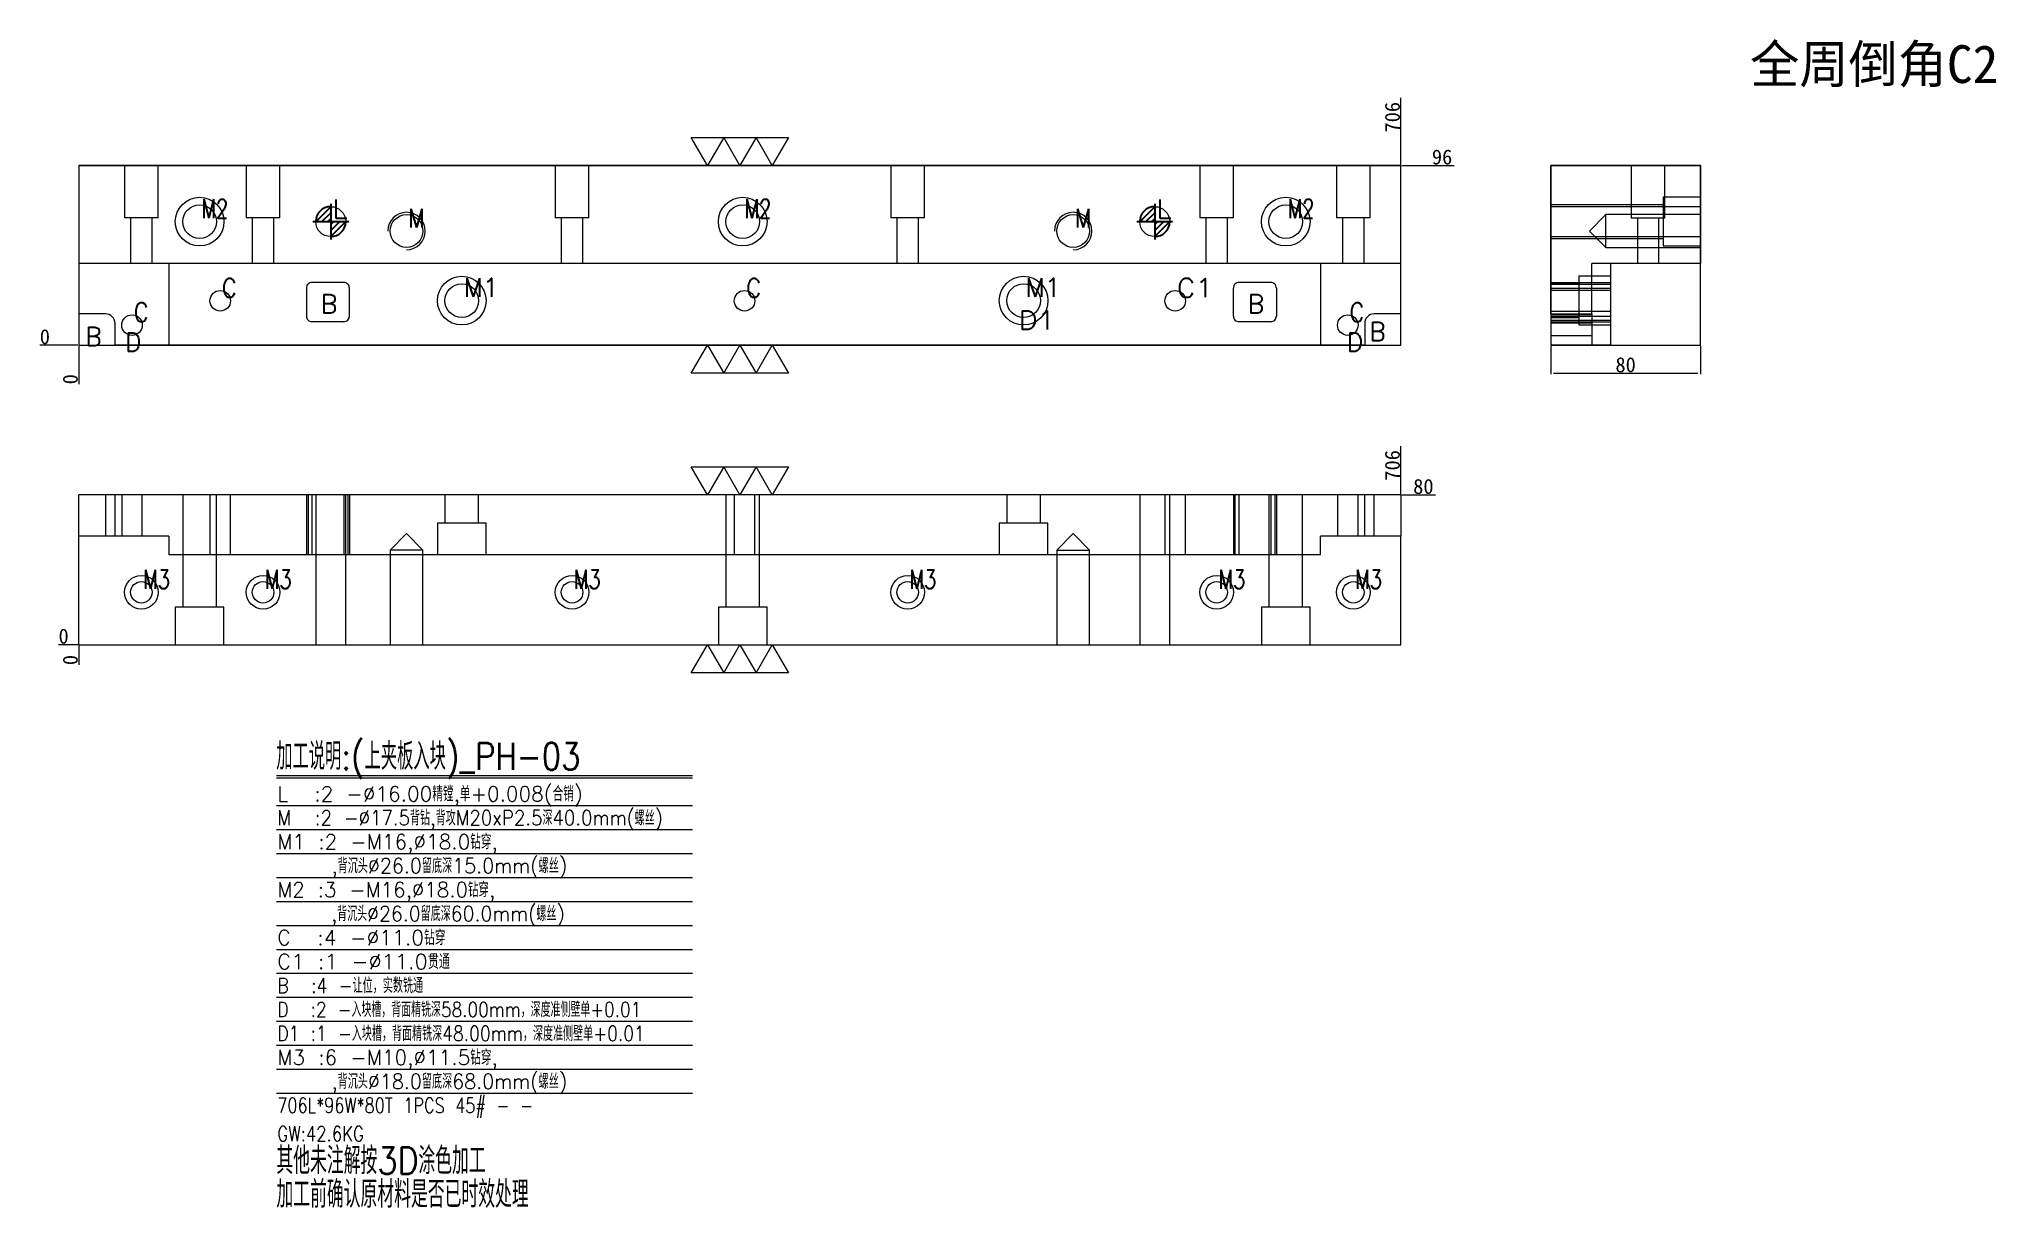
# Model space of a CAD drawing. Header units: millimetres. Extents: x 14352 to 15397, y 59846 to 60471.
import ezdxf
from ezdxf.enums import TextEntityAlignment as Align

# ---------------------------------------------------------------- set-up
doc = ezdxf.new("R2010")
doc.units = ezdxf.units.MM
doc.linetypes.add('DASHED', pattern=[0])
for name, color, linetype in [('dim', 4, 'Continuous'), ('PH', 7, 'Continuous'), ('PH_W', 1, 'Continuous')]:
    doc.layers.add(name, color=color, linetype=linetype)
doc.styles.add('_PUG_ERP', font='txt')
doc.styles.add('chinesef_fs', font='txt.shx', dxfattribs={"bigfont": 'gbcbig.shx'})
doc.dimstyles.new('_PUG_ERP', dxfattribs={"dimtxt": 8, "dimasz": 1.5, "dimexe": 0.5, "dimexo": 0.5, "dimgap": 0.5, "dimtad": 1, "dimtxsty": '_PUG_ERP', "dimblk": 'CLOSEDBLANK', "dimcen": 0, "dimclrd": 4, "dimclre": 4, "dimclrt": 3, "dimazin": 3, "dimtfac": 1, "dimtmove": 0, "dimatfit": 3, "dimldrblk": 'CLOSEDBLANK', "dimlwd": 9, "dimlwe": 9})

# ---------------------------------------------------------------- blocks, each defined once
blk = doc.blocks.new('*D735')
at = {"layer": 'Defpoints', "color": 0}
for p in [(15079.3, 60403.2), (15094.3, 60403.2), (14373.3, 60307.2)]:
    blk.add_point(p, dxfattribs=at)
at = {"layer": 'dim', "color": 4, "lineweight": 9}
for p, q in [((15079.8, 60403.2), (15088.3, 60403.2)), ((15088.3, 60403.2), (15091.3, 60403.2)), ((15091.3, 60403.2), (15107.8, 60403.2))]:
    blk.add_line(p, q, dxfattribs=at)
at = {"layer": 'dim', "color": 3, "lineweight": 13, "insert": (15101.3, 60407.7), "char_height": 8, "attachment_point": 5, "style": '_PUG_ERP'}
blk.add_mtext('96', dxfattribs=at)
blk = doc.blocks.new('_ClosedBlank')
blk = doc.blocks.new('*D736')
at = {"layer": 'Defpoints', "color": 0}
for p in [(14358.3, 60307.2), (14373.3, 60307.2), (14373.3, 60307.2)]:
    blk.add_point(p, dxfattribs=at)
at = {"layer": 'dim', "color": 4, "lineweight": 9}
blk.add_line((14372.8, 60307.2), (14352.5, 60307.2), dxfattribs=at)
at = {"layer": 'dim', "color": 3, "lineweight": 13, "insert": (14355.2, 60311.7), "char_height": 8, "attachment_point": 5, "style": '_PUG_ERP'}
blk.add_mtext('0', dxfattribs=at)
blk = doc.blocks.new('*D737')
at = {"layer": 'Defpoints', "color": 0}
for p in [(14373.3, 60307.2), (14373.3, 60307.2), (14373.3, 60292.2)]:
    blk.add_point(p, dxfattribs=at)
at = {"layer": 'dim', "color": 4, "lineweight": 9}
blk.add_line((14373.3, 60306.7), (14373.3, 60286.4), dxfattribs=at)
at = {"layer": 'dim', "color": 3, "lineweight": 13, "insert": (14368.8, 60289), "char_height": 8, "attachment_point": 5, "rotation": 90, "style": '_PUG_ERP'}
blk.add_mtext('0', dxfattribs=at)
blk = doc.blocks.new('*D738')
at = {"layer": 'Defpoints', "color": 0}
for p in [(15079.3, 60418.2), (15079.3, 60403.2), (14373.3, 60307.2)]:
    blk.add_point(p, dxfattribs=at)
at = {"layer": 'dim', "color": 4, "lineweight": 9}
blk.add_line((15079.3, 60403.7), (15079.3, 60439.3), dxfattribs=at)
at = {"layer": 'dim', "color": 3, "lineweight": 13, "insert": (15074.8, 60429), "char_height": 8, "attachment_point": 5, "rotation": 90, "style": '_PUG_ERP'}
blk.add_mtext('706', dxfattribs=at)
blk = doc.blocks.new('*D739')
at = {"layer": 'Defpoints', "color": 0}
for p in [(15079.3, 60227.2), (15084.3, 60227.2), (14373.3, 60147.2)]:
    blk.add_point(p, dxfattribs=at)
at = {"layer": 'dim', "color": 4, "lineweight": 9}
blk.add_line((15079.8, 60227.2), (15097.8, 60227.2), dxfattribs=at)
at = {"layer": 'dim', "color": 3, "lineweight": 13, "insert": (15091.3, 60231.7), "char_height": 8, "attachment_point": 5, "style": '_PUG_ERP'}
blk.add_mtext('80', dxfattribs=at)
blk = doc.blocks.new('*D740')
at = {"layer": 'Defpoints', "color": 0}
for p in [(14368.3, 60147.2), (14373.3, 60147.2), (14373.3, 60147.2)]:
    blk.add_point(p, dxfattribs=at)
at = {"layer": 'dim', "color": 4, "lineweight": 9}
blk.add_line((14372.8, 60147.2), (14362.5, 60147.2), dxfattribs=at)
at = {"layer": 'dim', "color": 3, "lineweight": 13, "insert": (14365.2, 60151.7), "char_height": 8, "attachment_point": 5, "style": '_PUG_ERP'}
blk.add_mtext('0', dxfattribs=at)
blk = doc.blocks.new('*D741')
at = {"layer": 'Defpoints', "color": 0}
for p in [(14373.3, 60147.2), (14373.3, 60147.2), (14373.3, 60142.2)]:
    blk.add_point(p, dxfattribs=at)
at = {"layer": 'dim', "color": 4, "lineweight": 9}
blk.add_line((14373.3, 60146.7), (14373.3, 60136.4), dxfattribs=at)
at = {"layer": 'dim', "color": 3, "lineweight": 13, "insert": (14368.8, 60139), "char_height": 8, "attachment_point": 5, "rotation": 90, "style": '_PUG_ERP'}
blk.add_mtext('0', dxfattribs=at)
blk = doc.blocks.new('*D742')
at = {"layer": 'Defpoints', "color": 0}
for p in [(15079.3, 60232.2), (15079.3, 60227.2), (14373.3, 60147.2)]:
    blk.add_point(p, dxfattribs=at)
at = {"layer": 'dim', "color": 4, "lineweight": 9}
blk.add_line((15079.3, 60227.7), (15079.3, 60253.3), dxfattribs=at)
at = {"layer": 'dim', "color": 3, "lineweight": 13, "insert": (15074.8, 60243), "char_height": 8, "attachment_point": 5, "rotation": 90, "style": '_PUG_ERP'}
blk.add_mtext('706', dxfattribs=at)
blk = doc.blocks.new('*D743')
at = {"layer": 'Defpoints', "color": 0}
for p in [(15159.3, 60307.2), (15239.3, 60307.2), (15239.3, 60292.2)]:
    blk.add_point(p, dxfattribs=at)
at = {"layer": 'dim', "color": 4, "lineweight": 9}
for p, q in [((15159.3, 60306.7), (15159.3, 60291.7)), ((15239.3, 60306.7), (15239.3, 60291.7)), ((15160.8, 60292.2), (15237.8, 60292.2))]:
    blk.add_line(p, q, dxfattribs=at)
at = {"layer": 'dim', "color": 3, "lineweight": 13, "insert": (15199.3, 60296.7), "char_height": 8, "attachment_point": 5, "style": '_PUG_ERP'}
blk.add_mtext('80', dxfattribs=at)
blk = doc.blocks.new('pg_hx_L0')
at = {"color": 230}
for p, q in [((-0.6, 0), (0.6, 0)), ((-0.5, -0.003), (0, 0.497)), ((-0.3, 0), (0, 0.3)), ((-0.1, 0), (0, 0.1)), ((0, 0.6), (0, -0.6)), ((0.5, 0.003), (0, -0.497)), ((0.1, 0), (0, -0.1)), ((0.3, 0), (0, -0.3))]:
    blk.add_line(p, q, dxfattribs=at)
for start, end in [(90, 180), (270, 0)]:
    blk.add_arc((0, 0), 0.5, start, end, dxfattribs=at)
blk = doc.blocks.new('pg_hx_LLL0')
blk.add_blockref('pg_hx_L0', (0, 0))

msp = doc.modelspace()

# ---------------------------------------------------------------- linework, layer by layer
at = {"layer": 'dim', "color": 8, "linetype": 'Continuous', "lineweight": 18}
for p, q in [((14478.896, 60077.229), (14701.072, 60077.229)), ((14478.896, 60076.029), (14701.072, 60076.029)), ((14478.896, 60061.229), (14701.072, 60061.229)), ((14478.896, 60048.429), (14701.072, 60048.429)), ((14478.896, 60035.629), (14701.072, 60035.629)), ((14478.896, 60022.829), (14701.072, 60022.829)), ((14478.896, 60010.029), (14701.072, 60010.029)), ((14478.896, 59997.229), (14701.072, 59997.229)), ((14478.896, 59984.429), (14701.072, 59984.429)), ((14478.896, 59971.629), (14701.072, 59971.629)), ((14478.896, 59958.829), (14701.072, 59958.829)), ((14478.896, 59946.029), (14701.072, 59946.029)), ((14478.896, 59933.229), (14701.072, 59933.229)), ((14478.896, 59920.429), (14701.072, 59920.429)), ((14478.896, 59907.629), (14701.072, 59907.629))]:
    msp.add_line(p, q, dxfattribs=at)
at = {"layer": 'dim', "lineweight": 13}
for points in [[(14752.303, 60418.205), (14743.643, 60403.205), (14734.983, 60418.205), (14726.323, 60403.205), (14717.662, 60418.205), (14709.002, 60403.205), (14700.342, 60418.205), (14752.303, 60418.205)], [(14700.342, 60292.205), (14709.002, 60307.205), (14717.662, 60292.205), (14726.323, 60307.205), (14734.983, 60292.205), (14743.643, 60307.205), (14752.303, 60292.205), (14700.342, 60292.205)], [(14752.303, 60242.205), (14743.643, 60227.205), (14734.983, 60242.205), (14726.323, 60227.205), (14717.662, 60242.205), (14709.002, 60227.205), (14700.342, 60242.205), (14752.303, 60242.205)], [(14700.342, 60132.205), (14709.002, 60147.205), (14717.662, 60132.205), (14726.323, 60147.205), (14734.983, 60132.205), (14743.643, 60147.205), (14752.303, 60132.205), (14700.342, 60132.205)]]:
    msp.add_lwpolyline(points, close=True, dxfattribs=at)
at = {"layer": 'dim', "color": 252, "linetype": 'DASHED', "lineweight": 13, "ltscale": 0.2}
for points in [[(14373.323, 60307.205), (15079.323, 60307.205), (15079.323, 60403.205), (14373.323, 60403.205)], [(15159.323, 60307.205), (15239.323, 60307.205), (15239.323, 60403.205), (15159.323, 60403.205)]]:
    msp.add_lwpolyline(points, close=True, dxfattribs=at)
at = {"layer": 'PH', "color": 135, "linetype": 'Continuous', "lineweight": 18}
for p, q in [((14373.323, 60403.205), (15079.323, 60403.205)), ((14373.323, 60403.205), (14373.323, 60323.906)), ((15079.323, 60323.906), (15079.323, 60403.205)), ((15159.323, 60403.205), (15239.323, 60403.205)), ((15159.323, 60323.906), (15159.323, 60403.205)), ((15239.323, 60403.205), (15239.323, 60350.935)), ((15159.323, 60323.906), (15159.323, 60318.906)), ((15159.323, 60318.906), (15159.323, 60307.205)), ((15059.983, 60307.205), (14392.663, 60307.205)), ((15181.323, 60307.205), (15159.323, 60307.205)), ((15191.323, 60307.205), (15181.323, 60307.205)), ((14387.663, 60227.205), (14373.323, 60227.205)), ((14373.323, 60205.205), (14373.323, 60227.205)), ((14392.663, 60227.205), (14387.663, 60227.205)), ((15059.983, 60227.205), (14392.663, 60227.205)), ((15064.983, 60227.205), (15059.983, 60227.205)), ((15079.323, 60227.205), (15064.983, 60227.205)), ((15079.323, 60227.205), (15079.323, 60205.205)), ((14373.323, 60147.205), (14373.323, 60205.205)), ((15079.323, 60147.205), (15079.323, 60205.205)), ((14373.323, 60147.205), (15079.323, 60147.205))]:
    msp.add_line(p, q, dxfattribs=at)
at = {"layer": 'PH', "color": 31, "linetype": 'DASHED', "lineweight": 13, "ltscale": 0.664969}
for p, q in [((14397.722, 60403.205), (14397.722, 60375.205)), ((14415.722, 60375.205), (14415.722, 60403.205)), ((14462.722, 60403.205), (14462.722, 60375.205)), ((14480.722, 60375.205), (14480.722, 60403.205)), ((14627.722, 60403.205), (14627.722, 60375.205)), ((14645.722, 60375.205), (14645.722, 60403.205)), ((14806.922, 60403.205), (14806.922, 60375.205)), ((14824.922, 60375.205), (14824.922, 60403.205)), ((14971.922, 60403.205), (14971.922, 60375.205)), ((14989.922, 60375.205), (14989.922, 60403.205)), ((15044.922, 60403.205), (15044.922, 60375.205)), ((15062.922, 60375.205), (15062.922, 60403.205)), ((15202.323, 60403.205), (15202.323, 60375.205)), ((15220.323, 60375.205), (15220.323, 60403.205)), ((15239.323, 60386.205), (15219.323, 60386.205)), ((15219.323, 60386.205), (15219.323, 60373.205)), ((14415.722, 60375.205), (14397.722, 60375.205)), ((14400.969, 60375.205), (14400.969, 60350.935)), ((14412.476, 60350.935), (14412.476, 60375.205)), ((14480.722, 60375.205), (14462.722, 60375.205)), ((14465.969, 60375.205), (14465.969, 60350.935)), ((14477.476, 60350.935), (14477.476, 60375.205)), ((14645.722, 60375.205), (14627.722, 60375.205)), ((14630.969, 60375.205), (14630.969, 60350.935)), ((14642.476, 60350.935), (14642.476, 60375.205)), ((14824.922, 60375.205), (14806.922, 60375.205)), ((14810.169, 60375.205), (14810.169, 60350.935)), ((14821.676, 60350.935), (14821.676, 60375.205)), ((14989.922, 60375.205), (14971.922, 60375.205)), ((14975.169, 60375.205), (14975.169, 60350.935)), ((14986.676, 60350.935), (14986.676, 60375.205)), ((15062.922, 60375.205), (15044.922, 60375.205)), ((15048.169, 60375.205), (15048.169, 60350.935)), ((15059.676, 60350.935), (15059.676, 60375.205)), ((15219.323, 60382.209), (15159.323, 60382.209)), ((15202.323, 60375.205), (15211.323, 60375.205)), ((15202.323, 60375.205), (15211.323, 60375.205)), ((15205.569, 60375.205), (15205.569, 60350.935)), ((15211.323, 60375.205), (15220.323, 60375.205)), ((15211.323, 60375.205), (15220.323, 60375.205)), ((15217.076, 60350.935), (15217.076, 60375.205)), ((15219.323, 60373.205), (15219.323, 60360.205)), ((15159.323, 60364.202), (15219.323, 60364.202)), ((15219.323, 60360.205), (15239.323, 60360.205)), ((15191.323, 60344.02), (15174.323, 60344.02)), ((15174.323, 60344.02), (15174.323, 60331.02)), ((15159.323, 60340.705), (15191.323, 60340.705)), ((15174.323, 60340.024), (15159.323, 60340.024)), ((15191.323, 60336.433), (15159.323, 60336.433)), ((15159.323, 60325.433), (15191.323, 60325.433)), ((15181.323, 60323.433), (15159.323, 60323.433)), ((15159.323, 60322.017), (15174.323, 60322.017)), ((15174.323, 60331.02), (15174.323, 60318.02)), ((15159.323, 60319.754), (15191.323, 60319.754)), ((15159.323, 60312.433), (15181.323, 60312.433)), ((15174.323, 60318.02), (15191.323, 60318.02)), ((14396.222, 60227.205), (14396.222, 60205.205)), ((14407.222, 60205.205), (14407.222, 60227.205)), ((14428.819, 60227.205), (14428.819, 60167.205)), ((14443.323, 60227.205), (14443.323, 60195.205)), ((14446.826, 60167.205), (14446.826, 60227.205)), ((14454.323, 60195.205), (14454.323, 60227.205)), ((14494.823, 60227.205), (14494.823, 60195.205)), ((14517.823, 60227.205), (14517.823, 60195.205)), ((14568.819, 60227.205), (14568.819, 60212.205)), ((14586.826, 60212.205), (14586.826, 60227.205)), ((14718.819, 60227.205), (14718.819, 60167.205)), ((14723.323, 60227.205), (14723.323, 60195.205)), ((14734.323, 60195.205), (14734.323, 60227.205)), ((14736.826, 60167.205), (14736.826, 60227.205)), ((14868.819, 60227.205), (14868.819, 60212.205)), ((14886.826, 60212.205), (14886.826, 60227.205)), ((14989.823, 60227.205), (14989.823, 60195.205)), ((15008.819, 60227.205), (15008.819, 60167.205)), ((15012.823, 60227.205), (15012.823, 60195.205)), ((15026.826, 60167.205), (15026.826, 60227.205)), ((15045.423, 60227.205), (15045.423, 60205.205)), ((15056.423, 60205.205), (15056.423, 60227.205)), ((14564.822, 60212.205), (14564.822, 60195.205)), ((14590.822, 60212.205), (14564.822, 60212.205)), ((14590.822, 60195.205), (14590.822, 60212.205)), ((14864.822, 60212.205), (14864.822, 60195.205)), ((14890.822, 60212.205), (14864.822, 60212.205)), ((14890.822, 60195.205), (14890.822, 60212.205)), ((14424.822, 60167.205), (14424.822, 60147.205)), ((14450.822, 60167.205), (14424.822, 60167.205)), ((14450.822, 60147.205), (14450.822, 60167.205)), ((14714.822, 60167.205), (14714.822, 60147.205)), ((14740.822, 60167.205), (14714.822, 60167.205)), ((14740.822, 60147.205), (14740.822, 60167.205)), ((15004.822, 60167.205), (15004.822, 60147.205)), ((15030.822, 60167.205), (15004.822, 60167.205)), ((15030.822, 60147.205), (15030.822, 60167.205))]:
    msp.add_line(p, q, dxfattribs=at)
at = {"layer": 'PH', "color": 5, "linetype": 'DASHED', "lineweight": 13, "ltscale": 0.664969}
for p, q in [((15188.743, 60376.958), (15179.99, 60368.205)), ((15239.323, 60376.958), (15188.743, 60376.958)), ((15188.743, 60359.452), (15188.743, 60376.958)), ((15179.99, 60368.205), (15188.743, 60359.452)), ((15188.743, 60359.452), (15239.323, 60359.452)), ((14548.323, 60206.538), (14539.57, 60197.785)), ((14557.076, 60197.785), (14548.323, 60206.538)), ((14904.323, 60206.538), (14895.57, 60197.785)), ((14913.076, 60197.785), (14904.323, 60206.538)), ((14539.57, 60197.785), (14539.57, 60147.205)), ((14557.076, 60197.785), (14539.57, 60197.785)), ((14557.076, 60147.205), (14557.076, 60197.785)), ((14895.57, 60197.785), (14895.57, 60147.205)), ((14895.57, 60197.785), (14913.076, 60197.785)), ((14913.076, 60147.205), (14913.076, 60197.785))]:
    msp.add_line(p, q, dxfattribs=at)
at = {"layer": 'PH', "color": 2, "linetype": 'DASHED', "lineweight": 13, "ltscale": 0.664969}
for p, q in [((14421.323, 60350.935), (14373.323, 60350.935)), ((15036.323, 60350.935), (14421.323, 60350.935)), ((14421.323, 60350.935), (14421.323, 60307.205)), ((15036.323, 60350.935), (15036.323, 60307.205)), ((15079.323, 60350.935), (15036.323, 60350.935))]:
    msp.add_line(p, q, dxfattribs=at)
at = {"layer": 'PH', "color": 2, "linetype": 'Continuous', "lineweight": 18}
for p, q in [((15181.323, 60323.906), (15181.323, 60350.935)), ((15239.323, 60350.935), (15181.323, 60350.935)), ((15191.323, 60307.205), (15191.323, 60350.935)), ((15181.323, 60323.906), (15181.323, 60318.906)), ((15181.323, 60318.906), (15181.323, 60307.205)), ((14387.663, 60205.205), (14373.323, 60205.205)), ((14392.663, 60205.205), (14387.663, 60205.205)), ((14421.323, 60205.205), (14392.663, 60205.205)), ((14421.323, 60205.205), (14421.323, 60195.205)), ((15036.323, 60195.205), (15036.323, 60205.205)), ((15059.983, 60205.205), (15036.323, 60205.205)), ((15064.983, 60205.205), (15059.983, 60205.205)), ((15079.323, 60205.205), (15064.983, 60205.205)), ((15036.323, 60195.205), (14421.323, 60195.205))]:
    msp.add_line(p, q, dxfattribs=at)
at = {"layer": 'PH', "color": 31, "linetype": 'Continuous', "lineweight": 18}
for p, q in [((14494.823, 60337.705), (14494.823, 60322.754)), ((14514.823, 60340.705), (14497.823, 60340.705)), ((14517.823, 60322.754), (14517.823, 60337.705)), ((14989.823, 60322.754), (14989.823, 60337.705)), ((15009.823, 60340.705), (14992.823, 60340.705)), ((15012.823, 60337.705), (15012.823, 60322.754)), ((14387.663, 60323.906), (14373.323, 60323.906)), ((15079.323, 60323.906), (15064.983, 60323.906)), ((15159.323, 60323.906), (15181.323, 60323.906)), ((14392.663, 60307.205), (14392.663, 60318.906)), ((14514.823, 60319.754), (14497.823, 60319.754)), ((15009.823, 60319.754), (14992.823, 60319.754)), ((15059.983, 60318.906), (15059.983, 60307.205)), ((14392.663, 60205.205), (14392.663, 60227.205)), ((15059.983, 60205.205), (15059.983, 60227.205))]:
    msp.add_line(p, q, dxfattribs=at)
at = {"layer": 'PH', "color": 155, "linetype": 'DASHED', "lineweight": 13, "ltscale": 0.664969}
for p, q in [((15159.323, 60339.826), (15191.323, 60339.826)), ((15159.323, 60337.705), (15191.323, 60337.705)), ((15159.323, 60322.754), (15191.323, 60322.754)), ((15159.323, 60320.633), (15191.323, 60320.633)), ((14495.701, 60227.205), (14495.701, 60195.205)), ((14497.823, 60227.205), (14497.823, 60195.205)), ((14514.823, 60227.205), (14514.823, 60195.205)), ((14516.944, 60227.205), (14516.944, 60195.205)), ((14990.701, 60227.205), (14990.701, 60195.205)), ((14992.823, 60227.205), (14992.823, 60195.205)), ((15009.823, 60227.205), (15009.823, 60195.205)), ((15011.944, 60227.205), (15011.944, 60195.205))]:
    msp.add_line(p, q, dxfattribs=at)
at = {"layer": 'PH', "color": 135, "linetype": 'DASHED', "lineweight": 13, "ltscale": 0.664969}
for p, q in [((15191.323, 60336.422), (15159.323, 60336.422)), ((15159.323, 60325.422), (15191.323, 60325.422)), ((14953.276, 60227.205), (14953.276, 60195.205)), ((14964.276, 60195.205), (14964.276, 60227.205))]:
    msp.add_line(p, q, dxfattribs=at)
at = {"layer": 'PH', "color": 155, "linetype": 'Continuous', "lineweight": 18}
for p, q in [((15181.323, 60318.906), (15159.323, 60318.906)), ((14387.663, 60205.205), (14387.663, 60227.205)), ((15064.983, 60205.205), (15064.983, 60227.205))]:
    msp.add_line(p, q, dxfattribs=at)
at = {"layer": 'PH', "color": 30, "linetype": 'DASHED', "lineweight": 13, "ltscale": 0.664969}
for centre, radius in [((14437.822, 60373.205), 13), ((14727.822, 60373.205), 13), ((15017.822, 60373.205), 13), ((14548.323, 60368.205), 8.753), ((14904.323, 60368.205), 8.753), ((14577.822, 60331.02), 13), ((14877.822, 60331.02), 13), ((14406.722, 60175.205), 9), ((14471.722, 60175.205), 9), ((14636.722, 60175.205), 9), ((14815.922, 60175.205), 9), ((14980.922, 60175.205), 9), ((15053.922, 60175.205), 9)]:
    msp.add_circle(centre, radius, dxfattribs=at)
at = {"layer": 'PH', "color": 42, "linetype": 'Continuous', "lineweight": 18}
for centre, radius in [((14437.822, 60373.205), 9.004), ((14727.822, 60373.205), 9.004), ((15017.822, 60373.205), 9.004), ((14448.823, 60330.933), 5.5), ((14577.822, 60331.02), 9.004), ((14728.823, 60330.933), 5.5), ((14877.822, 60331.02), 9.004), ((14958.776, 60330.922), 5.5), ((14401.722, 60317.933), 5.5), ((15050.923, 60317.933), 5.5), ((14406.722, 60175.205), 5.753), ((14471.722, 60175.205), 5.753), ((14636.722, 60175.205), 5.753), ((14815.922, 60175.205), 5.753), ((14980.922, 60175.205), 5.753), ((15053.922, 60175.205), 5.753)]:
    msp.add_circle(centre, radius, dxfattribs=at)
at = {"layer": 'PH', "color": 30, "linetype": 'DASHED', "lineweight": 13, "ltscale": 0.664969}
for centre in [(14548.323, 60368.205), (14904.323, 60368.205)]:
    msp.add_arc(centre, 10, 270, 180, dxfattribs=at)
at = {"layer": 'PH', "color": 31, "linetype": 'Continuous', "lineweight": 18}
for centre, radius, start, end in [((14497.823, 60337.705), 3, 135, 180), ((14497.823, 60337.705), 3, 90, 135), ((14514.823, 60337.705), 3, 45, 90), ((14514.823, 60337.705), 3, 0, 45), ((14992.823, 60337.705), 3, 135, 180), ((14992.823, 60337.705), 3, 90, 135), ((15009.823, 60337.705), 3, 45, 90), ((15009.823, 60337.705), 3, 0, 45), ((14387.663, 60318.906), 5, 0, 90), ((14497.823, 60322.754), 3, 180, 225), ((14514.823, 60322.754), 3, 315, 0), ((14992.823, 60322.754), 3, 180, 225), ((15009.823, 60322.754), 3, 315, 0), ((15064.983, 60318.906), 5, 90, 180), ((14497.823, 60322.754), 3, 225, 270), ((14514.823, 60322.754), 3, 270, 315), ((14992.823, 60322.754), 3, 225, 270), ((15009.823, 60322.754), 3, 270, 315)]:
    msp.add_arc(centre, radius, start, end, dxfattribs=at)
at = {"layer": 'PH_W', "color": 1, "linetype": 'DASHED', "lineweight": 13, "ltscale": 0.664969}
for p, q in [((15239.323, 60381.205), (15159.323, 60381.205)), ((15159.323, 60365.205), (15239.323, 60365.205)), ((14499.822, 60227.205), (14499.822, 60147.205)), ((14515.823, 60147.205), (14515.823, 60227.205)), ((14939.822, 60227.205), (14939.822, 60147.205)), ((14955.823, 60147.205), (14955.823, 60227.205))]:
    msp.add_line(p, q, dxfattribs=at)
at = {"layer": 'PH_W', "color": 1, "linetype": 'Continuous', "lineweight": 18}
for centre in [(14507.822, 60373.205), (14947.822, 60373.205)]:
    msp.add_circle(centre, 8, dxfattribs=at)

# ---------------------------------------------------------------- block references
at = {"layer": 'PH', "lineweight": 13, "ltscale": 0.664969, "xscale": 16, "yscale": 16, "zscale": 16}
for p in [(14507.822, 60373.205), (14947.822, 60373.205)]:
    msp.add_blockref('pg_hx_LLL0', p, dxfattribs=at)

# ---------------------------------------------------------------- texts
at = {"layer": 'dim'}
msp.add_text('全周倒角C2', height=20.202, dxfattribs=at).set_placement((15332.055, 60457.788), align=Align.MIDDLE)
at = {"layer": 'dim', "color": 4, "lineweight": 13, "style": 'chinesef_fs'}
for s, height, width, p in [('M2', 10, 0.7599, (14438.798, 60375.147)), ('L', 10, 1.1211, (14508.698, 60375.097)), ('M2', 10, 0.7599, (14728.798, 60375.147)), ('L', 10, 1.1211, (14948.698, 60375.097)), ('M2', 10, 0.7599, (15018.798, 60375.147)), ('M', 10, 0.8408, (14549.238, 60370.117)), ('M', 10, 0.8408, (14905.238, 60370.117)), ('C', 10, 0.8969, (14449.648, 60332.8)), ('M1', 10, 0.9957, (14578.798, 60332.962)), ('C', 10, 0.8969, (14729.648, 60332.8)), ('M1', 10, 0.9957, (14878.798, 60332.962)), ('C1', 10, 1.1106, (14959.602, 60332.789)), ('B', 10, 0.9609, (14502.584, 60324.266)), ('B', 10, 0.9609, (14997.584, 60324.266)), ('C', 10, 0.8969, (14402.548, 60319.8)), ('D1', 10, 1.1106, (14875.188, 60315.577)), ('C', 10, 0.8969, (15051.748, 60319.8)), ('B', 10, 0.9609, (14376.753, 60306.818)), ('D', 10, 0.9609, (14398.038, 60303.882)), ('D', 10, 0.9609, (15050.438, 60303.882)), ('B', 10, 0.9609, (15062.48, 60309.468)), ('M3', 10, 0.7599, (14407.618, 60177.107)), ('M3', 10, 0.7599, (14472.618, 60177.107)), ('M3', 10, 0.7599, (14637.618, 60177.107)), ('M3', 10, 0.7599, (14816.818, 60177.107)), ('M3', 10, 0.7599, (14981.818, 60177.107)), ('M3', 10, 0.7599, (15054.818, 60177.107)), ('加工说明:(上夹板入块)_PH-03', 14.4, 0.838, (14478.728, 60080.363)), ('M  :2 -%%c17.5背钻,背攻M20xP2.5深40.0mm(螺丝)', 8, 0.8893, (14479.32, 60050.703)), ('M1 :2 -M16,%%c18.0钻穿,', 8, 0.9834, (14479.32, 60037.903)), ('    ,背沉头%%c26.0留底深15.0mm(螺丝)', 8, 0.9351, (14479.32, 60025.103)), ('M2 :3 -M16,%%c18.0钻穿,', 8, 0.9717, (14479.32, 60012.303)), ('    ,背沉头%%c26.0留底深60.0mm(螺丝)', 8, 0.9271, (14479.32, 59999.503)), ('C  :4 -%%c11.0钻穿', 8, 0.9962, (14479.32, 59986.703)), ('C1 :1 -%%c11.0贯通', 8, 1.0251, (14479.32, 59973.903)), ('B  :4 -让位，实数铣通', 8, 0.8407, (14479.32, 59961.103)), ('D  :2 -入块槽，背面精铣深58.00mm，深度准侧壁单+0.01', 8, 0.8288, (14479.32, 59948.303)), ('D1 :1 -入块槽，背面精铣深48.00mm，深度准侧壁单+0.01', 8, 0.8377, (14479.32, 59935.503)), ('M3 :6 -M10,%%c11.5钻穿,', 8, 0.9834, (14479.32, 59922.703)), ('    ,背沉头%%c18.0留底深68.0mm(螺丝)', 8, 0.9351, (14479.32, 59909.903)), ('706L*96W*80T 1PCS 45# - - ', 8, 0.7856, (14479.32, 59897.103)), ('GW:42.6KG ', 8, 0.8074, (14479.32, 59881.903))]:
    msp.add_text(s, height=height, dxfattribs=dict(at, width=width)).set_placement(p)
at = {"layer": 'dim', "color": 1, "lineweight": 13, "style": 'chinesef_fs', "width": 0.9838}
msp.add_text('L  :2 -%%c16.00精镗,单+0.008(合销)', height=8, dxfattribs=at).set_placement((14479.32, 60063.503))
at = {"layer": 'dim', "color": 21, "lineweight": 13, "style": 'chinesef_fs', "width": 0.8663}
for s, p in [('其他未注解按3D涂色加工', (14478.834, 59864.363)), ('加工前确认原材料是否已时效处理', (14478.834, 59846.363))]:
    msp.add_text(s, height=14.4, dxfattribs=at).set_placement(p)

# ---------------------------------------------------------------- dimensions: what is measured, and where the dimension line sits
at = {"layer": 'dim', "lineweight": 13}
for feature_location, offset, dtype, origin, picture, middle in [((15079.323, 60403.205), (0, 15), 1, (14373.323, 60307.205), '*D738', (15074.823, 60428.991)), ((15079.323, 60403.205), (15, 0), 0, (14373.323, 60307.205), '*D735', (15101.299, 60407.705)), ((14373.322513313, 60307.20507186), (-15, 0), 0, (14373.322513313, 60307.20507186), '*D736', (14355.155846647, 60311.70507186)), ((14373.322513313, 60307.20507186), (0, -15), 1, (14373.322513313, 60307.20507186), '*D737', (14368.822513313, 60289.038405193)), ((15079.323, 60227.205), (0, 5), 1, (14373.323, 60147.205), '*D742', (15074.823, 60242.991)), ((15079.323, 60227.205), (5, 0), 0, (14373.323, 60147.205), '*D739', (15091.299, 60231.705)), ((14373.322513313, 60147.20507186), (-5, 0), 0, (14373.322513313, 60147.20507186), '*D740', (14365.155846647, 60151.70507186)), ((14373.322513313, 60147.20507186), (0, -5), 1, (14373.322513313, 60147.20507186), '*D741', (14368.822513313, 60139.038405193))]:
    dim = msp.add_ordinate_dim(feature_location=feature_location, offset=offset, dtype=dtype, origin=origin, dimstyle='_PUG_ERP', dxfattribs=at)
    dim.commit()
    dim.dimension.update_dxf_attribs({"geometry": picture, "text_midpoint": middle})
dim = msp.add_linear_dim(base=(15239.323, 60292.205), p1=(15159.323, 60307.205), p2=(15239.323, 60307.205), dimstyle='_PUG_ERP', dxfattribs=at)
dim.commit()
dim.dimension.update_dxf_attribs({"geometry": '*D743', "text_midpoint": (15199.323, 60296.705)})

doc.saveas('drawing.dxf')
